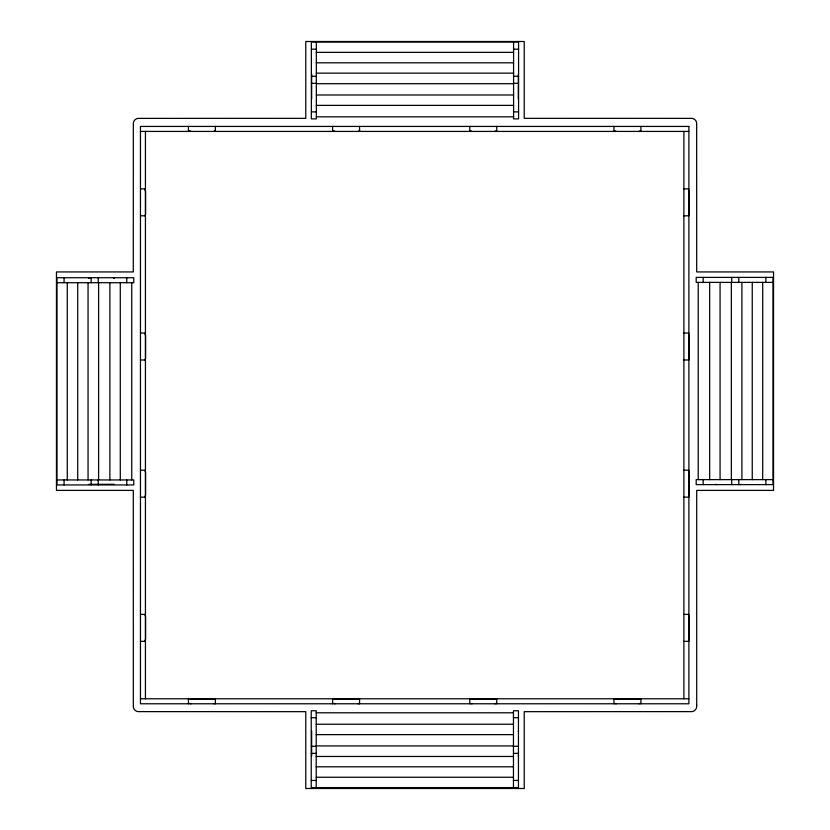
<?xml version="1.0" encoding="UTF-8"?>
<svg xmlns="http://www.w3.org/2000/svg" width="830" height="830" viewBox="0 0 830 830"><rect width="100%" height="100%" fill="white"/><g stroke="black" fill="none" stroke-linecap="round" stroke-linejoin="round"><path stroke-width="1.25" d="M518.449 755.092L518.366 756.037M88.468 278.424L89.879 277.718M311.634 73.974L311.665 98.967M518.335 98.967L518.366 73.974M311.665 731.043L311.634 756.037M496.516 130.746L494.805 131.42M640.563 130.746L638.861 131.42M215.489 130.777L213.787 131.42M359.712 130.777L358.01 131.42M114.167 484.295L88.675 484.346M688.516 496.765L689.076 495.271L689.076 472.55L688.495 470.641M688.516 640.822L689.076 639.318L689.076 616.763L688.495 614.864M688.495 215.769L689.076 213.87L689.076 191.315L688.516 189.821M688.495 359.992L689.076 358.083L689.076 335.372L688.516 333.868M741.335 484.346L740.132 484.616M144.918 215.81L145.561 214.109L145.561 191.46L144.887 189.759M144.918 360.023L145.561 358.332L145.561 335.507L144.887 333.805M144.887 496.828L145.561 495.126L145.561 472.312L144.918 470.61M144.887 640.874L145.561 639.173L145.561 616.524L144.918 614.833M496.247 703.404L494.805 703.778M640.293 703.404L638.861 703.778M215.209 703.425L213.787 703.778M359.432 703.425L358.01 703.778M190.07 699.317L214.617 699.234M334.127 699.317L358.84 699.234M471.16 699.234L495.873 699.317M615.383 699.234L639.93 699.317M311.354 49.167L316.344 49.167M513.583 49.167L518.574 49.167M316.344 52.363L513.583 52.363M316.344 62.81L513.583 62.81M316.344 73.144L513.583 73.144M311.354 76.246L316.344 76.246M513.583 76.246L518.574 76.246M311.354 83.322L316.344 83.322M513.583 83.322L518.574 83.322M316.344 83.695L513.583 83.695M316.344 94.983L513.583 94.983M316.344 105.379L513.583 105.379M311.354 111.884L316.344 111.884M513.583 111.884L518.574 111.884M316.344 116.833L513.583 116.833M140.457 131.42L688.89 131.42M140.457 188.856L145.437 188.856M683.899 188.856L688.89 188.856M140.457 215.81L145.437 215.81M683.899 215.81L688.89 215.81M773.031 282.387L696.194 282.387L696.194 277.396L773.031 277.396L773.031 484.616L696.194 484.616L696.194 479.626L773.031 479.626M56.938 282.708L133.775 282.708L133.775 277.718L56.938 277.718L56.938 484.938L133.775 484.938L133.775 479.948L56.938 479.948M140.457 333.027L145.437 333.027M683.899 333.027L688.89 333.027M140.457 359.992L145.437 359.992M683.899 359.992L688.89 359.992M140.457 470.216L145.437 470.216M683.899 470.216L688.89 470.216M140.457 497.17L145.437 497.17M683.899 497.17L688.89 497.17M140.457 614.397L145.437 614.397M683.899 614.397L688.89 614.397M140.457 641.351L145.437 641.351M683.899 641.351L688.89 641.351M140.457 698.787L688.89 698.787M316.22 712.783L513.459 712.783M311.229 717.732L316.22 717.732M513.459 717.732L518.449 717.732M316.22 724.237L513.459 724.237M316.22 734.633L513.459 734.633M316.22 745.921L513.459 745.921M311.229 746.295L316.22 746.295M513.459 746.295L518.449 746.295M311.229 753.37L316.22 753.37M513.459 753.37L518.449 753.37M316.22 756.472L513.459 756.472M316.22 766.806L513.459 766.806M316.22 777.254L513.459 777.254M311.229 780.449L316.22 780.449M513.459 780.449L518.449 780.449M113.357 277.718L114.353 278.486M716.653 484.616L715.844 484.295M471.99 131.42L470.288 130.777M471.99 703.778L470.569 703.425M616.213 131.42L614.511 130.777M616.213 703.778L614.791 703.425M335.196 131.42L333.484 130.746M191.139 131.42L189.437 130.746M335.196 703.778L333.753 703.404M191.139 703.778L189.707 703.404M518.335 731.043L518.449 731.614M765.883 277.396L765.883 282.387M765.883 479.626L765.883 484.616M762.697 282.387L762.697 479.626M752.25 282.387L752.25 479.626M741.916 282.387L741.916 479.626M738.804 277.396L738.804 282.387M738.804 479.626L738.804 484.616M731.728 277.396L731.728 282.387M731.728 479.626L731.728 484.616M731.355 282.387L731.355 479.626M720.067 282.387L720.067 479.626M709.681 282.387L709.681 479.626M703.176 277.396L703.176 282.387M703.176 479.626L703.176 484.616M698.217 282.387L698.217 479.626M683.899 131.42L683.899 698.787M640.916 126.43L640.916 131.42M640.916 698.787L640.916 703.778M613.961 126.43L613.961 131.42M613.961 698.787L613.961 703.778M513.583 42.029L513.583 118.866L518.574 118.866L518.574 42.029L311.354 42.029L311.354 118.866L316.344 118.866L316.344 42.029M513.459 787.587L513.459 710.75L518.449 710.75L518.449 787.587L311.229 787.587L311.229 710.75L316.22 710.75L316.22 787.587M496.745 126.43L496.745 131.42M496.745 698.787L496.745 703.778M469.78 126.43L469.78 131.42M469.78 698.787L469.78 703.778M359.556 126.43L359.556 131.42M359.556 698.787L359.556 703.778M332.602 126.43L332.602 131.42M332.602 698.787L332.602 703.778M215.375 126.43L215.375 131.42M215.375 698.787L215.375 703.778M188.42 126.43L188.42 131.42M188.42 698.787L188.42 703.778M145.437 131.42L145.437 698.787M131.742 282.708L131.742 479.948M126.793 277.718L126.793 282.708M126.793 479.948L126.793 484.938M120.288 282.708L120.288 479.948M109.892 282.708L109.892 479.948M98.604 282.708L98.604 479.948M98.231 277.718L98.231 282.708M98.231 479.948L98.231 484.938M91.155 277.718L91.155 282.708M91.155 479.948L91.155 484.938M88.053 282.708L88.053 479.948M77.719 282.708L77.719 479.948M67.272 282.708L67.272 479.948M64.076 277.718L64.076 282.708M64.076 479.948L64.076 484.938M696.702 705.313L696.661 707.015A5.343 5.343 0 0 1 692.054 711.611L524.228 711.663L524.228 788.5L305.772 788.5L305.772 711.663L137.946 711.621A5.343 5.343 0 0 1 133.34 707.015L133.298 490.395L56.461 490.395L56.461 271.939L133.298 271.939L133.34 122.985A5.343 5.343 0 0 1 137.946 118.389L305.772 118.337L305.772 41.5L524.228 41.5L524.228 118.337L692.054 118.379A5.343 5.343 0 0 1 696.661 122.985L696.702 271.939L773.539 271.939L773.539 490.395L696.702 490.395L696.702 705.313M688.89 126.43L140.457 126.43L140.457 703.778L688.89 703.778L688.89 126.43"/></g></svg>
